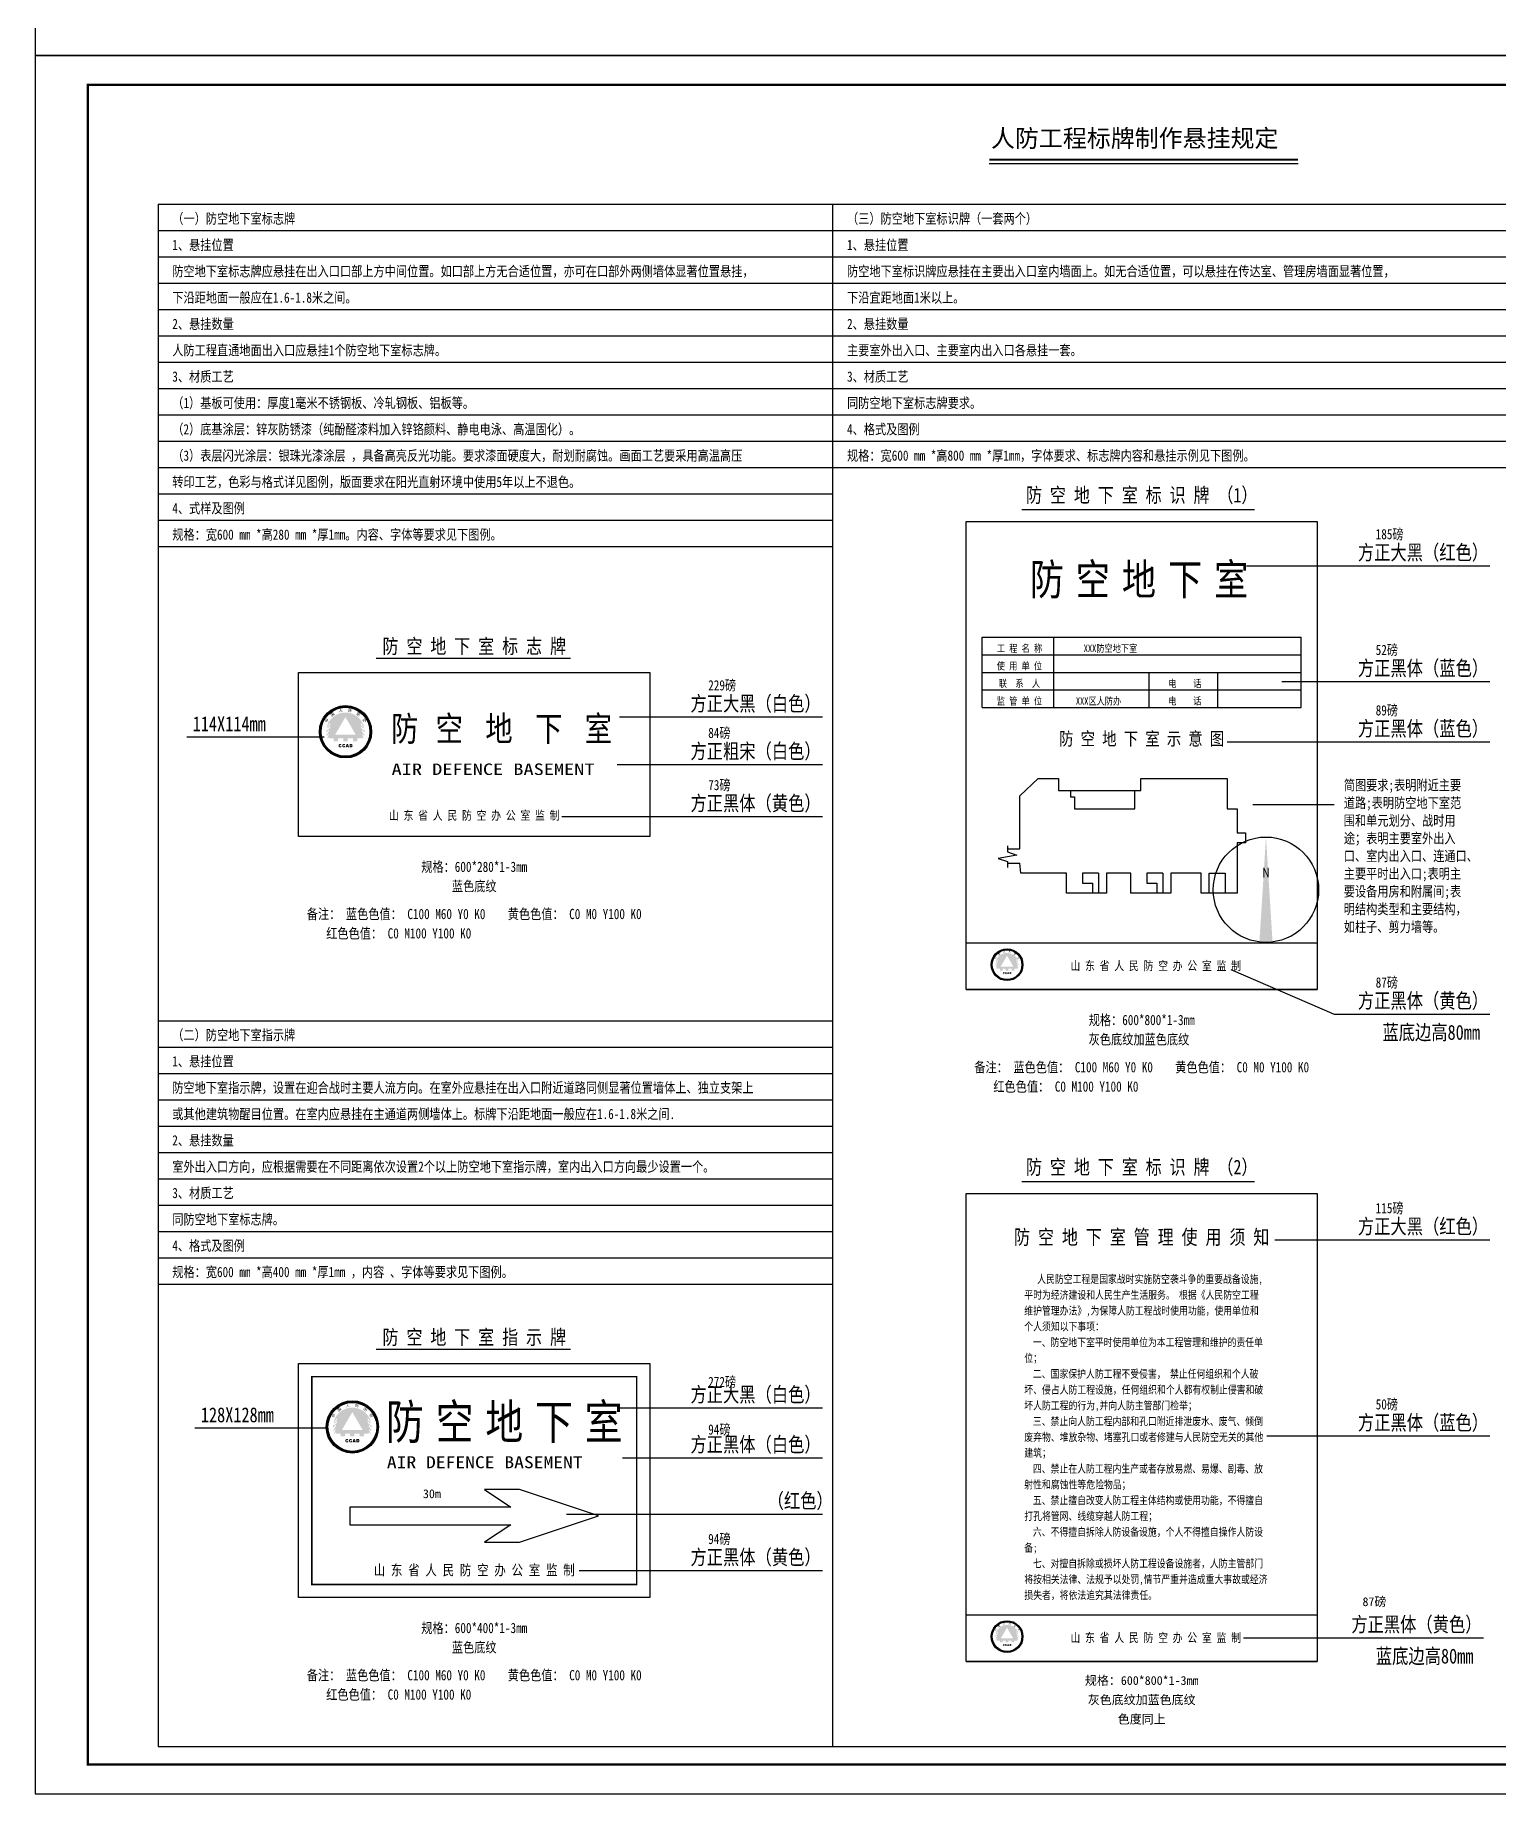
# Model space of a CAD drawing. Extents: x -473190 to 2138458, y -81875 to 2633646.
# Drawn here: x -333862 to -283853, y 74788 to 134888 of the extents above; entities that cross this region are included whole.
import ezdxf
from ezdxf.enums import TextEntityAlignment as Align

# ---------------------------------------------------------------- set-up
doc = ezdxf.new("R2010")
doc.units = 0
doc.header["$LTSCALE"] = 1000
doc.linetypes.add('0', pattern=[0])
for name, color, linetype in [('DIM_LEAD', 3, 'Continuous'), ('DIM_SYMB', 3, 'Continuous'), ('ECA_TK', 7, 'Continuous'), ('PUB_TEXT', 7, 'Continuous'), ('TEXT', 7, 'Continuous'), ('tk', 7, 'Continuous'), ('TXT1', 3, 'Continuous'), ('底线', 8, 'Continuous')]:
    doc.layers.add(name, color=color, linetype=linetype)
doc.styles.add('-黑体', font='simhei.ttf', dxfattribs={"width": 0.8})
doc.styles.add('CCDI_T0G_01', font='arial.ttf')
doc.styles.add('SONG', font='')
doc.styles.add('SUNTXT', font='', dxfattribs={"height": 2.5})
doc.styles.add('TSSD_Rein', font='tssdeng2.shx', dxfattribs={"width": 0.7, "bigfont": 'tssdchn.shx'})
doc.styles.add('tyad', font='swissk.ttf', dxfattribs={"height": 2.5})
doc.styles.add('TYDG_01', font='', dxfattribs={"width": 0.8})
doc.styles.add('图框', font='')
doc.styles.add('宋', font='')
doc.styles.add('宋体', font='', dxfattribs={"width": 0.8})
doc.styles.add('黑体', font='simhei.ttf', dxfattribs={"width": 0.65})
doc.styles.get('SONG').set_extended_font_data('NSimSun')
doc.styles.get('SUNTXT').set_extended_font_data('SimSun')
doc.styles.get('TYDG_01').set_extended_font_data('SimSun')
doc.styles.get('图框').set_extended_font_data('SimSun')
doc.styles.get('宋').set_extended_font_data('SimSun')
doc.styles.get('宋体').set_extended_font_data('SimSun')

# ---------------------------------------------------------------- blocks, each defined once
blk = doc.blocks.new('28')
at = {"layer": 'PUB_TEXT', "color": 1, "style": '图框'}
for s, height, rotation, p in [('中', 234, 61.54267, (43853, 13657)), ('国', 236, 37.42834, (44258, 14193)), ('人', 234, 8.48405, (44896, 14591)), ('民', 234, 345.82812, (45666, 14655)), ('防', 234, 327.47829, (46378, 14380)), ('空', 234, 301.26275, (46902, 13947))]:
    blk.add_text(s, height=height, rotation=rotation, dxfattribs=at).set_placement(p)
blk = doc.blocks.new('ERWEWR')
h = blk.add_hatch(color=5)
h.paths.add_polyline_path([(52089, 13360), (52091, 13360), (52096, 13360), (52104, 13357), (52128, 13341), (52178, 13296), (52273, 13218), (52326, 13168), (52329, 13164), (52334, 13161), (52340, 13161), (52342, 13165), (52342, 13168), (52343, 13171), (52355, 13429, 0.7124722), (49181, 13414, -0.0207062), (49198, 13427), (49210, 13171), (49210, 13168), (49211, 13165), (49213, 13161), (49219, 13161), (49223, 13164), (49227, 13168), (49279, 13218), (49374, 13296), (49425, 13341), (49449, 13357), (49456, 13360), (49461, 13360), (49464, 13360, -0.0264822), (49450, 13297, -0.056633), (49415, 13223, -0.107357), (49312, 13108, 0.0019567), (49141, 12987, -0.0115624), (49113, 13063, -0.0155119), (49105, 13086, 0.0447952), (49094, 12786), (49104, 12800), (49114, 12813), (49124, 12826), (49130, 12834), (49138, 12842), (49146, 12851), (49155, 12862), (49162, 12871), (49178, 12887), (49207, 12920), (49235, 12951), (49254, 12972), (49272, 12989), (49289, 13007), (49304, 13019), (49316, 13028), (49322, 13033), (49331, 13038), (49344, 13044), (49351, 13044), (49354, 13040), (49356, 13036), (49356, 13034), (49356, 13031), (49356, 13025), (49355, 13016), (49354, 13010, -0.0521336), (49337, 12962, -0.0188281), (49301, 12879, -0.0419692), (49250, 12773, -0.1025357), (49136, 12645, -0.0318373), (49137, 12605, -0.1007744), (49126, 12551, -0.0281837), (49123, 12546, 0.010335), (49138, 12479), (49154, 12502), (49168, 12523), (49182, 12542), (49185, 12546), (49195, 12560), (49206, 12575), (49220, 12595), (49228, 12605), (49238, 12617), (49249, 12633), (49302, 12704), (49305, 12704), (49305, 12701, -0.0945232), (49302, 12597, -0.0514678), (49282, 12516), (49278, 12506), (49245, 12445), (49214, 12391), (49180, 12334, 0.0061557), (49194, 12295), (49271, 12295, -0.0579861), (49338, 12419), (49341, 12419), (49342, 12416, -0.0256332), (49376, 12295), (49745, 12295), (49745, 12037), (50125, 12037), (50125, 12295), (50581, 12295), (50581, 12037), (50961, 12037), (50961, 12295), (51416, 12295), (51416, 12037), (51796, 12037), (51796, 12295), (52177, 12295, -0.0256332), (52211, 12416), (52212, 12420), (52215, 12419, -0.0577014), (52282, 12295), (52347, 12295, 0.0081291), (52365, 12346), (52339, 12391), (52308, 12445), (52274, 12506), (52271, 12516, -0.0514678), (52251, 12597, -0.0945232), (52248, 12701), (52248, 12706), (52251, 12703), (52252, 12702), (52304, 12633), (52315, 12617), (52325, 12605), (52332, 12595), (52347, 12575), (52357, 12560), (52367, 12546), (52371, 12542), (52384, 12523), (52399, 12502), (52406, 12491, 0.0113923), (52421, 12566, -0.0719938), (52416, 12605, -0.0318373), (52417, 12645, -0.1025357), (52303, 12773, -0.0419692), (52251, 12879, -0.0188281), (52216, 12962, -0.0521336), (52199, 13010), (52197, 13016), (52196, 13025), (52196, 13031), (52196, 13034), (52196, 13037), (52201, 13043), (52206, 13044), (52211, 13043), (52221, 13038), (52230, 13033), (52237, 13028), (52249, 13019), (52264, 13007), (52281, 12989), (52299, 12972), (52318, 12951), (52346, 12920), (52375, 12887), (52390, 12871), (52397, 12862), (52407, 12851), (52415, 12842), (52422, 12834), (52428, 12826), (52438, 12813), (52448, 12801, 0.0388391), (52439, 13061, -0.0112722), (52412, 12987, 0.0019567), (52240, 13108, -0.107357), (52137, 13223, -0.056633), (52103, 13297, -0.0264822)])
h.paths.add_polyline_path([(50771, 14155), (51675, 12610), (49866, 12610)], flags=16)
h.paths.add_polyline_path([(49314, 13491, 0.0923389), (49259, 13287, 0.1453655), (49404, 13441, 0.0982001), (49459, 13647, 0.1418713)], flags=16)
h.paths.add_polyline_path([(52094, 13647, -0.1418713), (52238, 13491, -0.0923389), (52294, 13287, -0.1453655), (52149, 13441, -0.0982001)], flags=16)
h = blk.add_hatch(color=1)
h.paths.add_polyline_path([(50429, 11618), (50355, 11644), (50347, 11639, -0.0739055), (50341, 11616, -0.3051134), (50309, 11589), (50297, 11589, -0.3035843), (50262, 11616, -0.1202984), (50264, 11713, -0.2560166), (50297, 11740), (50309, 11740, -0.2710081), (50343, 11713), (50344, 11710), (50345, 11706), (50347, 11700), (50422, 11717), (50426, 11724, 0.1568486), (50383, 11794, 0.1516638), (50311, 11816), (50292, 11816, 0.141114), (50227, 11797, 0.163554), (50178, 11735, 0.2080835), (50190, 11570, 0.1199949), (50228, 11530, 0.1126681), (50293, 11513), (50313, 11513, 0.1516638), (50385, 11535, 0.163894)])
h.paths.add_polyline_path([(50749, 11618), (50675, 11644), (50667, 11639, -0.0739055), (50661, 11616, -0.3051134), (50628, 11589), (50617, 11589, -0.3035843), (50582, 11616, -0.1202984), (50584, 11713, -0.2560166), (50617, 11740), (50628, 11740, -0.2710081), (50662, 11713), (50664, 11710), (50665, 11706), (50667, 11700), (50742, 11717), (50746, 11724, 0.1568486), (50703, 11794, 0.1516638), (50631, 11816), (50611, 11816, 0.141114), (50547, 11797, 0.163554), (50498, 11735, 0.2080835), (50510, 11570, 0.1199949), (50548, 11530, 0.1126681), (50613, 11513), (50633, 11513, 0.1516638), (50705, 11535, 0.163894)])
h.paths.add_polyline_path([(50983, 11812), (50888, 11812), (50887, 11811), (50789, 11524), (50795, 11517), (50879, 11517), (50892, 11564), (50976, 11564), (50989, 11517), (51076, 11517), (51081, 11524)])
h.paths.add_polyline_path([(50912, 11635), (50934, 11712), (50956, 11635)], flags=16)
h.paths.add_polyline_path([(51376, 11595, 0.0955916), (51383, 11694, 0.134224), (51355, 11771, 0.2322871), (51262, 11812), (51141, 11812), (51136, 11806), (51136, 11523), (51140, 11517), (51267, 11517, 0.1451486), (51334, 11537, 0.1389792)])
h.paths.add_polyline_path([(51227, 11592), (51227, 11736), (51246, 11736, -0.1650828), (51276, 11726, -0.1597272), (51292, 11697, -0.0848883), (51289, 11619, -0.1515939), (51276, 11600, -0.128682), (51246, 11592)], flags=16)
at = {"color": 2, "const_width": 60}
blk.add_lwpolyline([(50777, 15120, 1), (50777, 10627, 1), (50777, 15120, 7.1659018)], format="xyb", dxfattribs=at)
at = {"color": 2}
for radius in [2276, 2216, 2131]:
    blk.add_circle((50777, 12873), radius, dxfattribs=at)
at = {"color": 1}
blk.add_blockref('28', (5317, 0), dxfattribs=at)
blk = doc.blocks.new('10B_A1')
h = blk.add_hatch(color=256)
h.paths.add_polyline_path([(786.16, 558.97), (786.16, 561.39, -8.823966), (789.97, 561.39), (789.97, 558.98, 11.333343)])
h.paths.add_polyline_path([(781.52, 571.34), (783.6, 571.34, -0.711417), (792.46, 571.34), (794.54, 571.34, 0.79114)], flags=17)
h.paths.add_polyline_path([(781.36, 570.26, 1.071858), (794.7, 570.26)], flags=17)
h.paths.add_polyline_path([(792.44, 568.2, -0.701619), (783.62, 568.2)], flags=16)
for p, q in [((765, 184), (765, 584)), ((765, 184), (765, 584)), ((765, 184), (765, 584)), ((781.36, 570.26), (794.7, 570.26)), ((783.62, 568.2), (792.44, 568.2))]:
    blk.add_line(p, q)
at = {"const_width": 0.5}
blk.add_lwpolyline([(831, 457.96), (765, 457.96)], dxfattribs=at)
blk.add_lwpolyline([(831, 457.96), (765, 457.96)], dxfattribs=at)
for centre, radius, start, end in [((788.05, 569.69), 10.88, 280.13244, 259.96265), ((788.05, 569.69), 8.52, 282.99261, 257.13015), ((788.03, 569.8), 6.69, 13.30217, 166.69783), ((788.03, 569.8), 4.69, 19.14259, 160.85741), ((788.03, 569.8), 6.69, 176.02725, 3.97275), ((788.03, 569.8), 4.69, 199.89154, 340.10846)]:
    blk.add_arc(centre, radius, start, end)
at = {"layer": 'ECA_TK'}
for p, q in [((765, 220.51), (831, 220.51)), ((779.58, 194.56), (779.58, 220.51)), ((797.5, 220.51), (797.5, 194.56)), ((812.08, 194.56), (812.08, 220.51)), ((765, 211.86), (831, 211.86)), ((765, 203.21), (831, 203.21)), ((787.68, 125.36), (787.68, 194.56)), ((804.77, 194.56), (804.77, 125.36)), ((765, 185.91), (831, 185.91)), ((765, 177.26), (831, 177.26)), ((765, 168.61), (831, 168.61)), ((765, 159.96), (831, 159.96)), ((765, 151.31), (831, 151.31)), ((765, 142.66), (831, 142.66)), ((765, 134.01), (831, 134.01)), ((765, 125.36), (831, 125.36)), ((780.03, 10), (780.03, 125.36)), ((765, 105.36), (831, 105.36)), ((765, 85.36), (831, 85.36)), ((831, 56.92), (765, 56.92)), ((831, 48.27), (765, 48.27)), ((831, 39.62), (765, 39.62)), ((831, 30.97), (765, 30.97))]:
    blk.add_line(p, q, dxfattribs=at)
blk.add_lwpolyline([(0, 0), (841, 0), (841, 594), (0, 594)], close=True, dxfattribs=at)
at = {"layer": 'ECA_TK', "const_width": 0.8}
blk.add_lwpolyline([(831, 10), (831, 584), (18, 584), (18, 10)], close=True, dxfattribs=at)
at = {"layer": 'ECA_TK'}
for points, const_width in [([(765, 10), (765, 584)], 0.8), ([(765, 457.96), (831, 457.96)], 0.5), ([(765, 449.25), (831, 449.25)], 0.5), ([(765, 273.16), (831, 273.16)], 0.5), ([(765, 229.16), (831, 229.16)], 0.5), ([(765, 194.56), (831, 194.56)], 0.5), ([(831, 65.57), (765, 65.57)], 0.5)]:
    blk.add_lwpolyline(points, dxfattribs=dict(at, const_width=const_width))
for s, height, style, p in [('同', 5, '黑体', (805.94, 553.7)), ('圆', 5, '黑体', (805.94, 545.2)), ('网', 2.18, 'SUNTXT', (775.88, 541.55)), ('邮', 2.18, 'SUNTXT', (780.08, 541.58)), ('传', 2.18, 'SUNTXT', (784.17, 541.71)), ('电', 2.18, 'SUNTXT', (788.57, 541.81)), ('地', 2.18, 'SUNTXT', (792.61, 541.93)), ('设', 5, '黑体', (805.94, 536.7)), ('址', 2.18, 'SUNTXT', (775.74, 537.6)), ('编', 2.18, 'SUNTXT', (779.97, 537.57)), ('真', 2.18, 'SUNTXT', (784.17, 537.71)), ('话', 2.18, 'SUNTXT', (788.39, 537.86)), ('址', 2.18, 'SUNTXT', (792.62, 537.99)), ('济', 2.18, 'SUNTXT', (792.67, 530.58)), ('南', 2.18, 'SUNTXT', (792.67, 527.58)), ('计', 5, '黑体', (805.94, 528.2)), ('市', 2.18, 'SUNTXT', (792.67, 524.58)), ('高', 2.18, 'SUNTXT', (792.67, 521.58)), ('集', 5, '黑体', (805.94, 519.7)), ('新', 2.18, 'SUNTXT', (792.67, 518.58)), ('区', 2.18, 'SUNTXT', (792.67, 515.58)), ('舜', 2.18, 'SUNTXT', (792.67, 512.58)), ('华', 2.18, 'SUNTXT', (792.67, 509.58)), ('团', 5, '黑体', (805.94, 511.2)), ('路', 2.18, 'SUNTXT', (792.67, 506.58)), ('2', 2.18, 'SUNTXT', (793.36, 503.58)), ('有', 5, '黑体', (805.94, 502.7)), ('0', 2.18, 'SUNTXT', (793.36, 500.58)), ('0', 2.18, 'SUNTXT', (793.36, 497.58)), ('限', 5, '黑体', (805.94, 494.2)), ('号', 2.18, 'SUNTXT', (792.67, 491.58)), ('0', 2.18, 'SUNTXT', (793.36, 494.58)), ('泰', 2.18, 'SUNTXT', (792.67, 485.58)), ('舜', 2.18, 'SUNTXT', (792.67, 488.58)), ('公', 5, '黑体', (805.94, 485.7)), ('场', 2.18, 'SUNTXT', (792.67, 479.58)), ('广', 2.18, 'SUNTXT', (792.67, 482.58)), ('司', 5, '黑体', (805.94, 477.2)), ('号', 2.18, 'SUNTXT', (792.67, 473.58)), ('11', 2.18, 'SUNTXT', (792.67, 476.58)), ('楼', 2.18, 'SUNTXT', (792.69, 470.58))]:
    blk.add_text(s, height=height, dxfattribs=dict(style=style)).set_placement(p)
at = {"style": 'CCDI_T0G_01', "width": 1.25}
blk.add_text('TONGYUAN DESIGN GROUP CO.,LTD.', height=2.6, rotation=270, dxfattribs=at).set_placement((816.42, 559.28))
at = {"style": 'tyad', "oblique": 10}
blk.add_text('TYDG', height=5.5, dxfattribs=at).set_placement((776.12, 550.06))
at = {"char_height": 2.18, "width": 39.1789, "attachment_point": 1, "rotation": 270, "style": 'SUNTXT'}
for s, insert in [('：{\\fArial|b0|i0|c134|p32;www}.{\\fArial|b0|i0|c134|p32;tyjt}.{\\fArial|b0|i0|c134|p32;net\\fArial|b0|i0|c0|p32;}', (778.56, 536.02)), ('：250101', (782.78, 536.02)), ('：0531-66770007', (787, 536.02)), ('：0531-66770002', (791.22, 536.02)), ('：', (795.56, 536.02))]:
    blk.add_mtext(s, dxfattribs=dict(at, insert=insert))
at = {"layer": 'ECA_TK', "linetype": 'Continuous', "style": 'SUNTXT'}
for s, height, p in [('工程设计证书编号（甲级）', 2.7342, (767.97, 452.09)), ('A137014463', 2.051, (813.34, 452.39)), ('注册建筑师/注册结构师   资质章', 2.7342, (768.5, 267.3)), ('会签', 2.734, (768.5, 223.3)), ('建筑', 2.734, (768.5, 214.65)), ('结构', 2.734, (801, 214.65)), ('暖通', 2.734, (768.5, 206)), ('强电', 2.734, (801, 206)), ('给排水', 2.734, (766.9, 197.35)), ('弱电', 2.734, (801, 197.35)), ('审    定', 2.734, (768.5, 188.7)), ('项目负责', 2.734, (768.5, 179.74)), ('专业负责', 2.734, (768.5, 171.09)), ('审    核', 2.734, (768.5, 162.93)), ('校    核', 2.734, (768.5, 154.28)), ('方案设计', 2.734, (768.5, 145.45)), ('设    计', 2.734, (768.5, 136.8)), ('制    图', 2.734, (768.5, 128.15)), ('建', 2.73, (770.59, 120.26)), ('设', 2.73, (770.59, 116.2)), ('单', 2.73, (770.59, 112.14)), ('位', 2.73, (770.59, 108.08)), ('工', 2.73, (770.59, 100.26)), ('程', 2.73, (770.59, 96.2)), ('称', 2.73, (770.59, 88.08)), ('名', 2.73, (770.59, 92.14)), ('图', 2.73, (770.59, 77.33)), ('名', 2.73, (770.59, 69.33)), ('工号', 2.734, (768.5, 59.71)), ('图号', 2.734, (768.5, 51.23)), ('日期', 2.734, (768.5, 42.72)), ('版本', 2.734, (768.5, 34.07)), ('条', 2.73, (770.59, 22.4)), ('码', 2.73, (770.59, 16.85))]:
    blk.add_text(s, height=height, dxfattribs=at).set_placement(p)
at = {"layer": 'ECA_TK', "style": 'SUNTXT'}
for s, p in [('备注：', (766.54, 441.68)), ('    1、本图纸须经规划、施工图审', (766.54, 434.68)), ('查、消防等主管部门批准后方可生效。', (766.54, 427.66)), ('    2、图中所有尺寸均以标注为准，', (766.54, 420.65)), ('除注明者外，标高以米（m）为单位，', (766.54, 413.62)), ('其余以毫米（mm）为单位。', (766.54, 406.61)), ('    3、使用本图纸时，请同时参照', (766.54, 399.6)), ('各专业图纸，如有疑问，请及时与设', (766.54, 392.61)), ('计师联系。', (766.54, 385.63)), ('    4、施工单位不得随意变更图纸，', (766.54, 378.63)), ('所有设计变更须征得设计师同意。', (766.54, 371.62))]:
    blk.add_text(s, height=2.73, dxfattribs=at).set_placement(p)
blk = doc.blocks.new('10B_A1E图框')
h = blk.add_hatch(color=256)
h.paths.add_polyline_path([(786.16, 558.97), (786.16, 561.39, -8.823966), (789.97, 561.39), (789.97, 558.98, 11.333343)])
h.paths.add_polyline_path([(781.52, 571.34), (783.6, 571.34, -0.711417), (792.46, 571.34), (794.54, 571.34, 0.79114)], flags=17)
h.paths.add_polyline_path([(781.36, 570.26, 1.071858), (794.7, 570.26)], flags=17)
h.paths.add_polyline_path([(792.44, 568.2, -0.701619), (783.62, 568.2)], flags=16)
for p, q in [((765, 184), (765, 584)), ((765, 184), (765, 584)), ((765, 184), (765, 584)), ((781.36, 570.26), (794.7, 570.26)), ((783.62, 568.2), (792.44, 568.2))]:
    blk.add_line(p, q)
at = {"const_width": 0.5}
blk.add_lwpolyline([(831, 457.96), (765, 457.96)], dxfattribs=at)
blk.add_lwpolyline([(831, 457.96), (765, 457.96)], dxfattribs=at)
for centre, radius, start, end in [((788.05, 569.69), 10.88, 280.13244, 259.96265), ((788.05, 569.69), 8.52, 282.99261, 257.13015), ((788.03, 569.8), 6.69, 13.30217, 166.69783), ((788.03, 569.8), 4.69, 19.14259, 160.85741), ((788.03, 569.8), 6.69, 176.02725, 3.97275), ((788.03, 569.8), 4.69, 199.89154, 340.10846)]:
    blk.add_arc(centre, radius, start, end)
at = {"layer": 'ECA_TK'}
for p, q in [((765, 220.51), (831, 220.51)), ((779.58, 194.56), (779.58, 220.51)), ((797.5, 220.51), (797.5, 194.56)), ((812.08, 194.56), (812.08, 220.51)), ((765, 211.86), (831, 211.86)), ((765, 203.21), (831, 203.21)), ((787.68, 125.36), (787.68, 194.56)), ((804.77, 194.56), (804.77, 125.36)), ((765, 185.91), (831, 185.91)), ((765, 177.26), (831, 177.26)), ((765, 168.61), (831, 168.61)), ((765, 159.96), (831, 159.96)), ((765, 151.31), (831, 151.31)), ((765, 142.66), (831, 142.66)), ((765, 134.01), (831, 134.01)), ((765, 125.36), (831, 125.36)), ((780.03, 10), (780.03, 125.36)), ((765, 105.36), (831, 105.36)), ((765, 85.36), (831, 85.36)), ((831, 56.92), (765, 56.92)), ((831, 48.27), (765, 48.27)), ((831, 39.62), (765, 39.62)), ((831, 30.97), (765, 30.97))]:
    blk.add_line(p, q, dxfattribs=at)
blk.add_lwpolyline([(0, 0), (841, 0), (841, 594), (0, 594)], close=True, dxfattribs=at)
at = {"layer": 'ECA_TK', "const_width": 0.8}
blk.add_lwpolyline([(831, 10), (831, 584), (18, 584), (18, 10)], close=True, dxfattribs=at)
at = {"layer": 'ECA_TK'}
for points, const_width in [([(765, 10), (765, 584)], 0.8), ([(765, 457.96), (831, 457.96)], 0.5), ([(765, 449.25), (831, 449.25)], 0.5), ([(765, 273.16), (831, 273.16)], 0.5), ([(765, 229.16), (831, 229.16)], 0.5), ([(765, 194.56), (831, 194.56)], 0.5), ([(831, 65.57), (765, 65.57)], 0.5)]:
    blk.add_lwpolyline(points, dxfattribs=dict(at, const_width=const_width))
for s, height, style, p in [('同', 5, '黑体', (805.94, 553.7)), ('圆', 5, '黑体', (805.94, 545.2)), ('网', 2.18, 'SUNTXT', (775.88, 541.55)), ('邮', 2.18, 'SUNTXT', (780.08, 541.58)), ('传', 2.18, 'SUNTXT', (784.17, 541.71)), ('电', 2.18, 'SUNTXT', (788.57, 541.81)), ('地', 2.18, 'SUNTXT', (792.61, 541.93)), ('设', 5, '黑体', (805.94, 536.7)), ('址', 2.18, 'SUNTXT', (775.74, 537.6)), ('编', 2.18, 'SUNTXT', (779.97, 537.57)), ('真', 2.18, 'SUNTXT', (784.17, 537.71)), ('话', 2.18, 'SUNTXT', (788.39, 537.86)), ('址', 2.18, 'SUNTXT', (792.62, 537.99)), ('济', 2.18, 'SUNTXT', (792.67, 530.58)), ('南', 2.18, 'SUNTXT', (792.67, 527.58)), ('计', 5, '黑体', (805.94, 528.2)), ('市', 2.18, 'SUNTXT', (792.67, 524.58)), ('高', 2.18, 'SUNTXT', (792.67, 521.58)), ('集', 5, '黑体', (805.94, 519.7)), ('新', 2.18, 'SUNTXT', (792.67, 518.58)), ('区', 2.18, 'SUNTXT', (792.67, 515.58)), ('舜', 2.18, 'SUNTXT', (792.67, 512.58)), ('华', 2.18, 'SUNTXT', (792.67, 509.58)), ('团', 5, '黑体', (805.94, 511.2)), ('路', 2.18, 'SUNTXT', (792.67, 506.58)), ('2', 2.18, 'SUNTXT', (793.36, 503.58)), ('有', 5, '黑体', (805.94, 502.7)), ('0', 2.18, 'SUNTXT', (793.36, 500.58)), ('0', 2.18, 'SUNTXT', (793.36, 497.58)), ('限', 5, '黑体', (805.94, 494.2)), ('号', 2.18, 'SUNTXT', (792.67, 491.58)), ('0', 2.18, 'SUNTXT', (793.36, 494.58)), ('泰', 2.18, 'SUNTXT', (792.67, 485.58)), ('舜', 2.18, 'SUNTXT', (792.67, 488.58)), ('公', 5, '黑体', (805.94, 485.7)), ('场', 2.18, 'SUNTXT', (792.67, 479.58)), ('广', 2.18, 'SUNTXT', (792.67, 482.58)), ('司', 5, '黑体', (805.94, 477.2)), ('号', 2.18, 'SUNTXT', (792.67, 473.58)), ('11', 2.18, 'SUNTXT', (792.67, 476.58)), ('楼', 2.18, 'SUNTXT', (792.69, 470.58))]:
    blk.add_text(s, height=height, dxfattribs=dict(style=style)).set_placement(p)
at = {"style": 'CCDI_T0G_01', "width": 1.25}
blk.add_text('TONGYUAN DESIGN GROUP CO.,LTD.', height=2.6, rotation=270, dxfattribs=at).set_placement((816.42, 559.28))
at = {"style": 'tyad', "oblique": 10}
blk.add_text('TYDG', height=5.5, dxfattribs=at).set_placement((776.12, 550.06))
at = {"char_height": 2.18, "width": 39.1789, "attachment_point": 1, "rotation": 270, "style": 'SUNTXT'}
for s, insert in [('：{\\fArial|b0|i0|c134|p32;www}.{\\fArial|b0|i0|c134|p32;tyjt}.{\\fArial|b0|i0|c134|p32;net\\fArial|b0|i0|c0|p32;}', (778.56, 536.02)), ('：250101', (782.78, 536.02)), ('：0531-66770007', (787, 536.02)), ('：0531-66770002', (791.22, 536.02)), ('：', (795.56, 536.02))]:
    blk.add_mtext(s, dxfattribs=dict(at, insert=insert))
at = {"layer": 'ECA_TK', "linetype": 'Continuous', "style": 'SUNTXT'}
for s, height, p in [('工程设计证书编号（甲级）', 2.7342, (767.97, 452.09)), ('A137014463', 2.051, (813.34, 452.39)), ('注册建筑师/注册结构师   资质章', 2.7342, (768.5, 267.3)), ('会签', 2.734, (768.5, 223.3)), ('建筑', 2.734, (768.5, 214.65)), ('结构', 2.734, (801, 214.65)), ('暖通', 2.734, (768.5, 206)), ('强电', 2.734, (801, 206)), ('给排水', 2.734, (766.9, 197.35)), ('弱电', 2.734, (801, 197.35)), ('审    定', 2.734, (768.5, 188.7)), ('项目负责', 2.734, (768.5, 179.74)), ('专业负责', 2.734, (768.5, 171.09)), ('审    核', 2.734, (768.5, 162.93)), ('校    核', 2.734, (768.5, 154.28)), ('方案设计', 2.734, (768.5, 145.45)), ('设    计', 2.734, (768.5, 136.8)), ('制    图', 2.734, (768.5, 128.15)), ('建', 2.73, (770.59, 120.26)), ('设', 2.73, (770.59, 116.2)), ('单', 2.73, (770.59, 112.14)), ('位', 2.73, (770.59, 108.08)), ('工', 2.73, (770.59, 100.26)), ('程', 2.73, (770.59, 96.2)), ('称', 2.73, (770.59, 88.08)), ('名', 2.73, (770.59, 92.14)), ('图', 2.73, (770.59, 77.33)), ('名', 2.73, (770.59, 69.33)), ('工号', 2.734, (768.5, 59.71)), ('图号', 2.734, (768.5, 51.23)), ('日期', 2.734, (768.5, 42.72)), ('版本', 2.734, (768.5, 34.07)), ('条', 2.73, (770.59, 22.4)), ('码', 2.73, (770.59, 16.85))]:
    blk.add_text(s, height=height, dxfattribs=at).set_placement(p)
at = {"layer": 'ECA_TK', "style": 'SUNTXT'}
for s, p in [('备注：', (766.54, 441.68)), ('    1、本图纸须经规划、施工图审', (766.54, 434.68)), ('查、消防等主管部门批准后方可生效。', (766.54, 427.66)), ('    2、图中所有尺寸均以标注为准，', (766.54, 420.65)), ('除注明者外，标高以米（m）为单位，', (766.54, 413.62)), ('其余以毫米（mm）为单位。', (766.54, 406.61)), ('    3、使用本图纸时，请同时参照', (766.54, 399.6)), ('各专业图纸，如有疑问，请及时与设', (766.54, 392.61)), ('计师联系。', (766.54, 385.63)), ('    4、施工单位不得随意变更图纸，', (766.54, 378.63)), ('所有设计变更须征得设计师同意。', (766.54, 371.62))]:
    blk.add_text(s, height=2.73, dxfattribs=at).set_placement(p)

msp = doc.modelspace()

# ---------------------------------------------------------------- linework, layer by layer
for p, q in [((-300152.8, 118678.6, 1782.2), (-292201.6, 118678.6, 1782.2)), ((-301504.9, 114309.9), (-290604.9, 114309.9)), ((-301504.9, 111909.9), (-301504.9, 114309.9)), ((-299054.9, 111909.9), (-299054.9, 114309.9)), ((-290604.9, 111909.9), (-290604.9, 114309.9)), ((-322208.6, 113598.5), (-315570.4, 113598.5)), ((-301504.9, 113709.9), (-290604.9, 113709.9)), ((-301504.9, 113709.9), (-299054.9, 113709.9)), ((-299054.9, 113709.9), (-290604.9, 113709.9)), ((-301504.9, 113109.9), (-290604.9, 113109.9)), ((-295804.9, 111909.9), (-295804.9, 113109.9)), ((-293454.9, 111909.9), (-293454.9, 113109.9)), ((-301504.9, 112509.9), (-290604.9, 112509.9)), ((-301504.9, 111909.9), (-290604.9, 111909.9)), ((-300213.9, 108895.5), (-299587.1, 109482)), ((-299587.1, 109482), (-298900.3, 109482)), ((-298900.3, 109482), (-298900.3, 109070)), ((-296084.5, 109070), (-296084.5, 109482)), ((-296084.5, 109482), (-293131.4, 109482)), ((-293131.4, 109482), (-293131.4, 108451.8)), ((-300213.9, 107078.3), (-300213.9, 108895.5)), ((-298900.3, 109070), (-298488.2, 109070)), ((-298488.2, 109070), (-298488.2, 108863.9)), ((-298488.2, 109070), (-296290.5, 109070)), ((-298488.2, 108863.9), (-298350.9, 108863.9)), ((-298350.9, 108863.9), (-298350.9, 108451.8)), ((-296290.5, 108451.8), (-296290.5, 109070)), ((-296290.5, 109070), (-296084.5, 109070)), ((-298350.9, 108451.8), (-296290.5, 108451.8)), ((-293131.4, 108451.8), (-292788, 108451.8)), ((-292788, 108451.8), (-292788, 107627.7)), ((-292788, 107627.7), (-292513.3, 107627.7)), ((-292513.3, 107627.7), (-292513.3, 107284.3)), ((-300638.9, 107078.3), (-300213.9, 107078.3)), ((-292513.3, 107284.3), (-292788, 107284.3)), ((-292788, 107284.3), (-292788, 105567.4)), ((-300638.9, 106597.5), (-300213.9, 106597.5)), ((-300179.6, 106254.2), (-300213.9, 106597.5)), ((-298625.6, 106254.2), (-300179.6, 106254.2)), ((-298625.6, 105567.4), (-298625.6, 106254.2)), ((-297526.7, 106254.2), (-298076.2, 106254.2)), ((-298076.2, 106254.2), (-298076.2, 105910.8)), ((-298076.2, 105910.8), (-297732.8, 105910.8)), ((-297732.8, 105910.8), (-297732.8, 105567.4)), ((-297526.7, 106254.2), (-297526.7, 105567.4)), ((-296427.9, 106254.2), (-297252, 106254.2)), ((-297252, 106254.2), (-297252, 105567.4)), ((-296427.9, 105567.4), (-296427.9, 106254.2)), ((-295329.1, 106254.2), (-295878.5, 106254.2)), ((-295878.5, 106254.2), (-295878.5, 105910.8)), ((-295878.5, 105910.8), (-295535.1, 105910.8)), ((-295535.1, 105910.8), (-295535.1, 105567.4)), ((-295329.1, 106254.2), (-295329.1, 105567.4)), ((-294024.2, 106254.2), (-295054.3, 106254.2)), ((-295054.3, 106254.2), (-295054.3, 105567.4)), ((-294024.2, 105567.4), (-294024.2, 106254.2)), ((-293749.5, 105567.4), (-293749.5, 106254.2)), ((-293749.5, 106254.2), (-293200, 106254.2)), ((-293200, 106254.2), (-293200, 105567.4)), ((-297252, 105567.4), (-298625.6, 105567.4)), ((-295054.3, 105567.4), (-296427.9, 105567.4)), ((-292788, 105567.4), (-294024.2, 105567.4)), ((-302054.7, 103870.4), (-290054.7, 103870.4)), ((-302054.7, 102270.4), (-290054.7, 102270.4)), ((-300152.8, 95715.5, 1782.2), (-292201.6, 95715.5, 1782.2)), ((-322208.6, 89985.8), (-315570.4, 89985.8)), ((-302054.7, 80907.3), (-290054.7, 80907.3)), ((-302054.7, 79307.3), (-290054.7, 79307.3))]:
    msp.add_line(p, q)
at = {"color": 3}
msp.add_line((-292254.4, 108595.9), (-289475.5, 108595.9), dxfattribs=at)
for points in [[(-302054.7, 118270.4), (-290054.7, 118270.4), (-290054.7, 102270.4), (-302054.7, 102270.4)], [(-302054.7, 95307.3), (-290054.7, 95307.3), (-290054.7, 79307.3), (-302054.7, 79307.3)]]:
    msp.add_lwpolyline(points, close=True)
at = {"elevation": -1782.2}
for points in [[(-324860.4, 113105.7), (-312860.4, 113105.7), (-312860.4, 107505.7), (-324860.4, 107505.7)], [(-324860.4, 89493), (-312860.4, 89493), (-312860.4, 81493), (-324860.4, 81493)], [(-323110.4, 84585.3), (-323110.4, 83985.3), (-317610.4, 83985.3), (-318510.4, 83385.3), (-317310.4, 83385.3), (-314610.4, 84285.3), (-317310.4, 85185.3), (-318510.4, 85185.3), (-317610.4, 84585.3), (-323110.4, 84585.3)]]:
    msp.add_lwpolyline(points, close=True, dxfattribs=at)
at = {"const_width": 50, "elevation": -1782.2}
msp.add_lwpolyline([(-324410.4, 89043), (-313310.4, 89043), (-313310.4, 81943), (-324410.4, 81943)], close=True, dxfattribs=at)
at = {"layer": 'DIM_LEAD'}
for p, q in [((-291267.5, 112799.4), (-289475.5, 112799.4)), ((-289475.5, 112799.4), (-284154.8, 112799.4)), ((-313897.4, 111589.9), (-312281.2, 111589.9)), ((-312281.2, 111589.9), (-306960.5, 111589.9)), ((-325684.5, 110895.3), (-328682.7, 110895.3)), ((-323988.8, 110895.3), (-325684.5, 110895.3)), ((-293139.4, 110734.6), (-289475.5, 110734.6)), ((-289475.5, 110734.6), (-284154.8, 110734.6)), ((-313981.1, 109962.5), (-312281.2, 109962.5)), ((-312281.2, 109962.5), (-306960.5, 109962.5)), ((-315872.4, 108181.2), (-312281.2, 108181.2)), ((-312281.2, 108181.2), (-306960.5, 108181.2)), ((-293011, 102960.9), (-289475.5, 101433.6)), ((-289475.5, 101433.6), (-284154.8, 101433.6)), ((-291503.7, 93722.3), (-289475.5, 93722.3)), ((-289475.5, 93722.3), (-284154.8, 93722.3)), ((-313897.4, 87977.2), (-312281.2, 87977.2)), ((-312281.2, 87977.2), (-306960.5, 87977.2)), ((-325684.5, 87282.6), (-328403.7, 87282.6)), ((-323900.6, 87282.6), (-325684.5, 87282.6)), ((-291783.4, 87017.6), (-289475.5, 87017.6)), ((-289475.5, 87017.6), (-284154.8, 87017.6)), ((-313791.2, 86270.3), (-312281.2, 86270.3)), ((-312281.2, 86270.3), (-306960.5, 86270.3)), ((-315707.3, 84345.7), (-312281.2, 84345.7)), ((-312281.2, 84345.7), (-306960.5, 84345.7)), ((-315276, 82415.9), (-312281.2, 82415.9)), ((-312281.2, 82415.9), (-306960.5, 82415.9)), ((-292576.5, 80118.6), (-289024.7, 80118.6)), ((-289024.7, 80118.6), (-284380.3, 80118.6))]:
    msp.add_line(p, q, dxfattribs=at)
at = {"layer": 'DIM_SYMB'}
msp.add_lwpolyline([(-291808.4, 103884.4, 450, 0, 0), (-291808.4, 107484.4, 0, 0, 0)], format="xyseb", dxfattribs=at)
msp.add_lwpolyline([(-291808.4, 103884.4, 450, 0, 0), (-291808.4, 107484.4, 0, 0, 0)], format="xyseb", dxfattribs=at)
msp.add_lwpolyline([(-300638.9, 107179), (-300638.9, 106982.6), (-300323.9, 106867.9), (-300953.9, 106756.8), (-300638.9, 106645.1), (-300638.9, 106448.6)], dxfattribs=at)
msp.add_circle((-291808.4, 105684.4), 1800, dxfattribs=at)
msp.add_circle((-291808.4, 105684.4), 1800, dxfattribs=at)
at = {"layer": 'PUB_TEXT', "linetype": '0', "const_width": 70}
msp.add_lwpolyline([(-301265.8, 130636.7), (-290712.4, 130636.7)], dxfattribs=at)
at = {"layer": 'PUB_TEXT', "linetype": '0'}
msp.add_lwpolyline([(-301265.8, 130496.7), (-290712.4, 130496.7)], dxfattribs=at)
at = {"layer": 'TXT1', "color": 62}
for p, q in [((-292472.7, 116754.6), (-289475.5, 116754.6)), ((-289475.5, 116754.6), (-284154.8, 116754.6))]:
    msp.add_line(p, q, dxfattribs=at)
at = {"layer": '底线'}
for p, q in [((-329659.4, 129108.7), (-260667.4, 129108.7)), ((-329659.4, 129108.7), (-329659.4, 76408.7)), ((-306605.1, 129108.7), (-283550.8, 129108.7)), ((-306605.1, 76408.7), (-306605.1, 129108.7)), ((-329659.4, 128208.7), (-260667.4, 128208.7)), ((-329659.4, 127308.7), (-260667.4, 127308.7)), ((-329659.4, 126408.7), (-260667.4, 126408.7)), ((-329659.4, 125508.7), (-260667.4, 125508.7)), ((-329659.4, 124608.7), (-260667.4, 124608.7)), ((-329659.4, 123708.7), (-260667.4, 123708.7)), ((-329659.4, 122808.7), (-260667.4, 122808.7)), ((-329659.4, 121908.7), (-260667.4, 121908.7)), ((-329659.4, 121008.7), (-260667.4, 121008.7)), ((-329659.4, 120108.7), (-260667.4, 120108.7)), ((-329659.4, 119208.7), (-306605.1, 119208.7)), ((-329659.4, 118308.7), (-306605.1, 118308.7)), ((-329659.4, 117408.7), (-306605.1, 117408.7)), ((-329659.4, 101208.7), (-306605.1, 101208.7)), ((-329659.4, 100308.7), (-306605.1, 100308.7)), ((-329659.4, 99408.7), (-306605.1, 99408.7)), ((-329659.4, 99408.7), (-306605.1, 99408.7)), ((-329659.4, 98508.7), (-306605.1, 98508.7)), ((-329659.4, 97608.7), (-306605.1, 97608.7)), ((-329659.4, 96708.7), (-306605.1, 96708.7)), ((-329659.4, 95808.7), (-306605.1, 95808.7)), ((-329659.4, 95808.7), (-306605.1, 95808.7)), ((-329659.4, 94908.7), (-306605.1, 94908.7)), ((-329659.4, 94008.7), (-306605.1, 94008.7)), ((-329659.4, 93108.7), (-306605.1, 93108.7)), ((-329659.4, 92208.7), (-306605.1, 92208.7)), ((-329659.4, 92208.7), (-306605.1, 92208.7)), ((-329659.4, 76408.7), (-260667.4, 76408.7))]:
    msp.add_line(p, q, dxfattribs=at)

# ---------------------------------------------------------------- block references
at = {"color": 2}
for p, xscale, yscale, zscale in [((-343176.7, 106032.3), 0.3922766074538231, 0.3922766074538231, 0.3922766074538231), ((-312778.3, 100049.2, 1782.2), 0.2387606650590897, 0.2387606650590897, 0.2387606650590897), ((-342942.7, 82278.1), 0.392276610813943, 0.392276610813943, 0.392276610813943), ((-312778.3, 77086.1, 1782.2), 0.2387606648990186, 0.2387606648990186, 0.2387606648990186)]:
    msp.add_blockref('ERWEWR', p, dxfattribs=dict(at, xscale=xscale, yscale=yscale, zscale=zscale))
at = {"layer": 'tk', "linetype": 'ByBlock', "xscale": 100, "yscale": 100, "zscale": 100}
msp.add_blockref('10B_A1E图框', (-333861.7, 134187.8), dxfattribs=at)
at = {"layer": 'tk', "xscale": 100, "yscale": 100, "zscale": 100}
msp.add_blockref('10B_A1', (-333861.7, 74787.8), dxfattribs=at)

# ---------------------------------------------------------------- texts
at = {"layer": 'PUB_TEXT'}
for s, height, style, p in [('人防工程标牌制作悬挂规定', 600, 'SONG', (-301203.6, 131066.3)), ('87磅', 300, '宋体', (-288510.8, 81203.8))]:
    msp.add_text(s, height=height, dxfattribs=dict(at, style=style)).set_placement(p)
at = {"layer": 'PUB_TEXT', "style": '宋体', "width": 0.8}
for s, p in [('方正大黑（红色）', (-288668.2, 116957.1)), ('方正黑体（蓝色）', (-288668.2, 113001.9)), ('方正大黑（白色）', (-311473.9, 111792.4)), ('114X114mm', (-328480.2, 111097.8)), ('方正黑体（蓝色）', (-288668.2, 110937.1)), ('方正粗宋（白色）', (-311473.9, 110165)), ('方正黑体（黄色）', (-311473.9, 108386.6)), ('方正黑体（黄色）', (-288668.2, 101639)), ('蓝底边高80mm', (-287829.7, 100556.1)), ('方正大黑（红色）', (-288668.2, 93924.8)), ('方正大黑（白色）', (-311473.9, 88179.7)), ('128X128mm', (-328201.2, 87485.1)), ('方正黑体（蓝色）', (-288668.2, 87220.1)), ('方正黑体（白色）', (-311473.9, 86472.8)), ('（红色）', (-308835.4, 84548.2)), ('方正黑体（黄色）', (-311473.9, 82621.3)), ('方正黑体（黄色）', (-288893.6, 80324)), ('蓝底边高80mm', (-288055.2, 79241.1))]:
    msp.add_text(s, height=509.81, dxfattribs=at).set_placement(p)
at = {"layer": 'PUB_TEXT', "style": '宋体'}
for s, p in [('30m', (-320306.9, 84892.3)), ('规格：600*800*1-3mm', (-296054.7, 78510.8)), ('灰色底纹加蓝色底纹', (-296054.7, 77849.3)), ('色度同上', (-296054.7, 77187.7))]:
    msp.add_text(s, height=300, dxfattribs=at).set_placement(p, align=Align.CENTER)
at = {"layer": 'TEXT', "color": 3, "width": 0.8}
for s, height, style, p in [('防 空 地 下 室 标 识 牌 （1）', 500, '宋体', (-296054.7, 118921.4)), ('防 空 地 下 室 标 志 牌', 500, '宋体', (-318860.4, 113756.7, -1782.2)), ('工 程 名 称', 250, '黑体', (-300229.9, 113807.9)), ('使 用 单 位', 250, '黑体', (-300229.9, 113207.9)), ('联  系  人', 250, '黑体', (-300229.9, 112607.9)), ('电    话', 250, '黑体', (-294579.9, 112607.9)), ('监 管 单 位', 250, '黑体', (-300229.9, 112007.9)), ('XXX区人防办', 250, '黑体', (-297529.9, 112007.9)), ('电    话', 250, '黑体', (-294579.9, 112007.9)), ('防 空 地 下 室 示 意 图', 450, '-黑体', (-296054.7, 110620.3)), ('山 东 省 人 民 防 空 办 公 室 监 制', 300, '-黑体', (-318860.4, 108072.7, -1782.2)), ('N', 350, 'TSSD_Rein', (-291808.4, 106093.5)), ('N', 350, 'TSSD_Rein', (-291808.4, 106093.5)), ('山 东 省 人 民 防 空 办 公 室 监 制', 300, '-黑体', (-295575.4, 102934.5, 1782.2)), ('防 空 地 下 室 标 识 牌 （2）', 500, '宋体', (-296054.7, 95958.3)), ('防 空 地 下 室 管 理 使 用 须 知', 500, '-黑体', (-296054.7, 93563.8)), ('防 空 地 下 室 指 示 牌', 500, '宋体', (-318860.4, 90144, -1782.2)), ('山 东 省 人 民 防 空 办 公 室 监 制', 360, '-黑体', (-318860.4, 82255.9, -1782.2)), ('山 东 省 人 民 防 空 办 公 室 监 制', 300, '-黑体', (-295575.4, 79971.4, 1782.2))]:
    msp.add_text(s, height=height, dxfattribs=dict(at, style=style)).set_placement(p, align=Align.CENTER)
at = {"layer": 'TEXT', "color": 3}
for s, height, style, width, p in [('防', 1069.2, '-黑体', 0.8, (-299881, 115755.4)), ('空', 1069.2, '-黑体', 0.8, (-298305.9, 115755.4)), ('地', 1069.2, '-黑体', 0.8, (-296730.7, 115755.4)), ('下', 1069.2, '-黑体', 0.8, (-295155.6, 115755.4)), ('室', 1069.2, '-黑体', 0.8, (-293580.4, 115755.4)), ('XXX防空地下室', 250, '黑体', 0.8, (-298035.4, 113807.9)), ('防 ', 855.36, '黑体', 0.8, (-321704.6, 110761.7, -1283.2)), ('空', 855.4, '黑体', 0.8, (-320179.4, 110762.3, -1782.2)), ('地', 855.4, '黑体', 0.8, (-318481.6, 110762.3, -1782.2)), ('下', 855.4, '黑体', 0.8, (-316783.7, 110762.3, -1782.2)), ('室', 855.4, '黑体', 0.8, (-315085.9, 110762.3, -1782.2)), ('AIR DEFENCE BASEMENT', 392.04, '宋', 1.3, (-321684.5, 109605.7, -1782.2)), ('   人民防空工程是国家战时实施防空袭斗争的重要战备设施,', 270, '-黑体', 0.8, (-300066.6, 92242.7)), ('平时为经济建设和人民生产生活服务。 根据《人民防空工程', 270, '-黑体', 0.8, (-300066.6, 91702.7)), ('维护管理办法》,为保障人防工程战时使用功能，使用单位和', 270, '-黑体', 0.8, (-300066.6, 91162.7)), ('个人须知以下事项：', 270, '-黑体', 0.8, (-300066.6, 90622.7)), ('  一、防空地下室平时使用单位为本工程管理和维护的责任单', 270, '-黑体', 0.8, (-300066.6, 90082.7)), ('位；', 270, '-黑体', 0.8, (-300066.6, 89542.7)), ('  二、国家保护人防工程不受侵害， 禁止任何组织和个人破', 270, '-黑体', 0.8, (-300066.6, 89002.7)), ('坏、侵占人防工程设施，任何组织和个人都有权制止侵害和破', 270, '-黑体', 0.8, (-300066.6, 88462.7)), ('防 ', 1188, '-黑体', 0.8, (-321877.2, 86908.1, -1782.2)), ('空', 1188, '-黑体', 0.8, (-320179.4, 86908.1, -1782.2)), ('地', 1188, '-黑体', 0.8, (-318481.6, 86908.1, -1782.2)), ('下', 1188, '-黑体', 0.8, (-316783.7, 86908.1, -1782.2)), ('室', 1188, '-黑体', 0.8, (-315085.9, 86908.1, -1782.2)), ('坏人防工程的行为,并向人防主管部门检举；', 270, '-黑体', 0.8, (-300066.6, 87922.7)), ('废弃物、堆放杂物、堵塞孔口或者修建与人民防空无关的其他', 270, '-黑体', 0.8, (-300066.6, 86842.7)), ('  三、禁止向人防工程内部和孔口附近排泄废水、废气、倾倒', 270, '-黑体', 0.8, (-300066.6, 87382.7)), ('建筑；', 270, '-黑体', 0.8, (-300066.6, 86302.7)), ('AIR DEFENCE BASEMENT', 409.682, '黑体', 1.2, (-321845.2, 85914.8, -1782.2)), ('  四、禁止在人防工程内生产或者存放易燃、易爆、剧毒、放', 270, '-黑体', 0.8, (-300066.6, 85762.7)), ('射性和腐蚀性等危险物品；', 270, '-黑体', 0.8, (-300066.6, 85222.7)), ('  五、禁止擅自改变人防工程主体结构或使用功能，不得擅自', 270, '-黑体', 0.8, (-300066.6, 84682.7)), ('打孔将管网、线缆穿越人防工程；', 270, '-黑体', 0.8, (-300066.6, 84142.7)), ('  六、不得擅自拆除人防设备设施，个人不得擅自操作人防设', 270, '-黑体', 0.8, (-300066.6, 83602.7)), ('备;', 270, '-黑体', 0.8, (-300066.6, 83062.7)), ('  七、对擅自拆除或损坏人防工程设备设施者，人防主管部门', 270, '-黑体', 0.8, (-300066.6, 82522.7)), ('损失者，将依法追究其法律责任。', 270, '-黑体', 0.8, (-300066.6, 81442.7)), ('将按相关法律、法规予以处罚,情节严重并造成重大事故或经济', 270, '-黑体', 0.8, (-300066.6, 81982.7))]:
    msp.add_text(s, height=height, dxfattribs=dict(at, style=style, width=width)).set_placement(p)
at = {"layer": 'TXT1', "color": 62, "style": 'TYDG_01', "width": 0.8}
for s, p in [('（一）防空地下室标志牌', (-329176.9, 128446.2)), ('（三）防空地下室标识牌（一套两个）', (-306122.6, 128446.2)), ('1、悬挂位置', (-329176.9, 127546.2)), ('1、悬挂位置', (-306122.6, 127546.2)), ('防空地下室标志牌应悬挂在出入口口部上方中间位置。如口部上方无合适位置，亦可在口部外两侧墙体显著位置悬挂，', (-329176.9, 126646.2)), ('防空地下室标识牌应悬挂在主要出入口室内墙面上。如无合适位置，可以悬挂在传达室、管理房墙面显著位置，', (-306122.6, 126646.2)), ('下沿距地面一般应在1.6-1.8米之间。', (-329176.9, 125746.2)), ('下沿宜距地面1米以上。', (-306122.6, 125746.2)), ('2、悬挂数量', (-329176.9, 124846.2)), ('2、悬挂数量', (-306122.6, 124846.2)), ('人防工程直通地面出入口应悬挂1个防空地下室标志牌。', (-329176.9, 123946.2)), ('主要室外出入口、主要室内出入口各悬挂一套。', (-306122.6, 123946.2)), ('3、材质工艺', (-329176.9, 123046.2)), ('3、材质工艺', (-306122.6, 123046.2)), ('（1）基板可使用：厚度1毫米不锈钢板、冷轧钢板、铝板等。', (-329176.9, 122146.2)), ('同防空地下室标志牌要求。', (-306122.6, 122146.2)), ('（2）底基涂层：锌灰防锈漆（纯酚醛漆料加入锌铬颜料、静电电泳、高温固化）。', (-329176.9, 121246.2)), ('4、格式及图例', (-306122.6, 121246.2)), ('（3）表层闪光涂层：银珠光漆涂层 ，具备高亮反光功能。要求漆面硬度大，耐划耐腐蚀。画面工艺要采用高温高压', (-329176.9, 120346.2)), ('规格：宽600 mm *高800 mm *厚1mm，字体要求、标志牌内容和悬挂示例见下图例。', (-306122.6, 120346.2)), ('转印工艺，色彩与格式详见图例，版面要求在阳光直射环境中使用5年以上不退色。', (-329176.9, 119446.2)), ('4、式样及图例', (-329176.9, 118546.2)), ('规格：宽600 mm *高280 mm *厚1mm。内容、字体等要求见下图例。', (-329176.9, 117646.2)), ('185磅', (-288059.9, 117661)), ('52磅', (-288059.9, 113705.8)), ('229磅', (-310865.6, 112496.3, -1782.2)), ('89磅', (-288059.9, 111641)), ('84磅', (-310865.6, 110868.9, -1782.2)), ('73磅', (-310865.6, 109087.6, -1782.2)), ('简图要求;表明附近主要', (-289150.1, 109083.3)), ('道路;表明防空地下室范', (-289150.1, 108478.3)), ('围和单元划分、战时用', (-289150.1, 107873.3)), ('途；表明主要室外出入', (-289150.1, 107268.2)), ('口、室内出入口、连通口、', (-289150.1, 106663.2)), ('主要平时出入口;表明主', (-289150.1, 106058.2)), ('要设备用房和附属间;表', (-289150.1, 105453.1)), ('明结构类型和主要结构，', (-289150.1, 104848.1)), ('如柱子、剪力墙等。', (-289150.1, 104243)), ('       红色色值： C0 M100 Y100 K0    ', (-325251.9, 104019, -1782.2)), ('87磅', (-288059.9, 102340)), ('（二）防空地下室指示牌', (-329176.9, 100546.2)), ('1、悬挂位置', (-329176.9, 99646.2)), ('       红色色值： C0 M100 Y100 K0    ', (-302457.1, 98783.7)), ('防空地下室指示牌，设置在迎合战时主要人流方向。在室外应悬挂在出入口附近道路同侧显著位置墙体上、独立支架上', (-329176.9, 98746.2)), ('或其他建筑物醒目位置。在室内应悬挂在主通道两侧墙体上。标牌下沿距地面一般应在1.6-1.8米之间.', (-329176.9, 97846.2)), ('2、悬挂数量', (-329176.9, 96946.2)), ('室外出入口方向，应根据需要在不同距离依次设置2个以上防空地下室指示牌，室内出入口方向最少设置一个。', (-329176.9, 96046.2)), ('3、材质工艺', (-329176.9, 95146.2)), ('115磅', (-288059.9, 94628.7)), ('同防空地下室标志牌。', (-329176.9, 94246.2)), ('4、格式及图例 ', (-329176.9, 93346.2)), ('规格：宽600 mm *高400 mm *厚1mm ，内容 、字体等要求见下图例。', (-329176.9, 92446.2)), ('272磅', (-310865.6, 88691.1, -1782.2)), ('50磅', (-288059.9, 87924)), ('94磅', (-310865.6, 87063.7, -1782.2)), ('94磅', (-310865.6, 83322.3, -1782.2)), ('       红色色值： C0 M100 Y100 K0    ', (-325251.9, 78006.3, -1782.2))]:
    msp.add_text(s, height=350, dxfattribs=at).set_placement(p)
for s, p in [('规格：600*280*1-3mm', (-318860.4, 106293.6, -1782.2)), ('蓝色底纹', (-318860.4, 105632, -1782.2)), ('备注： 蓝色色值： C100 M60 Y0 K0    黄色色值： C0 M0 Y100 K0', (-318860.4, 104680.6, -1782.2)), ('规格：600*800*1-3mm', (-296054.7, 101058.3)), ('灰色底纹加蓝色底纹', (-296147.5, 100396.7)), ('备注： 蓝色色值： C100 M60 Y0 K0    黄色色值： C0 M0 Y100 K0', (-296054.7, 99445.3)), ('规格：600*400*1-3mm', (-318860.4, 80280.9, -1782.2)), ('蓝色底纹', (-318860.4, 79619.3, -1782.2)), ('备注： 蓝色色值： C100 M60 Y0 K0    黄色色值： C0 M0 Y100 K0', (-318860.4, 78667.9, -1782.2))]:
    msp.add_text(s, height=350, dxfattribs=at).set_placement(p, align=Align.CENTER)

doc.saveas('drawing.dxf')
